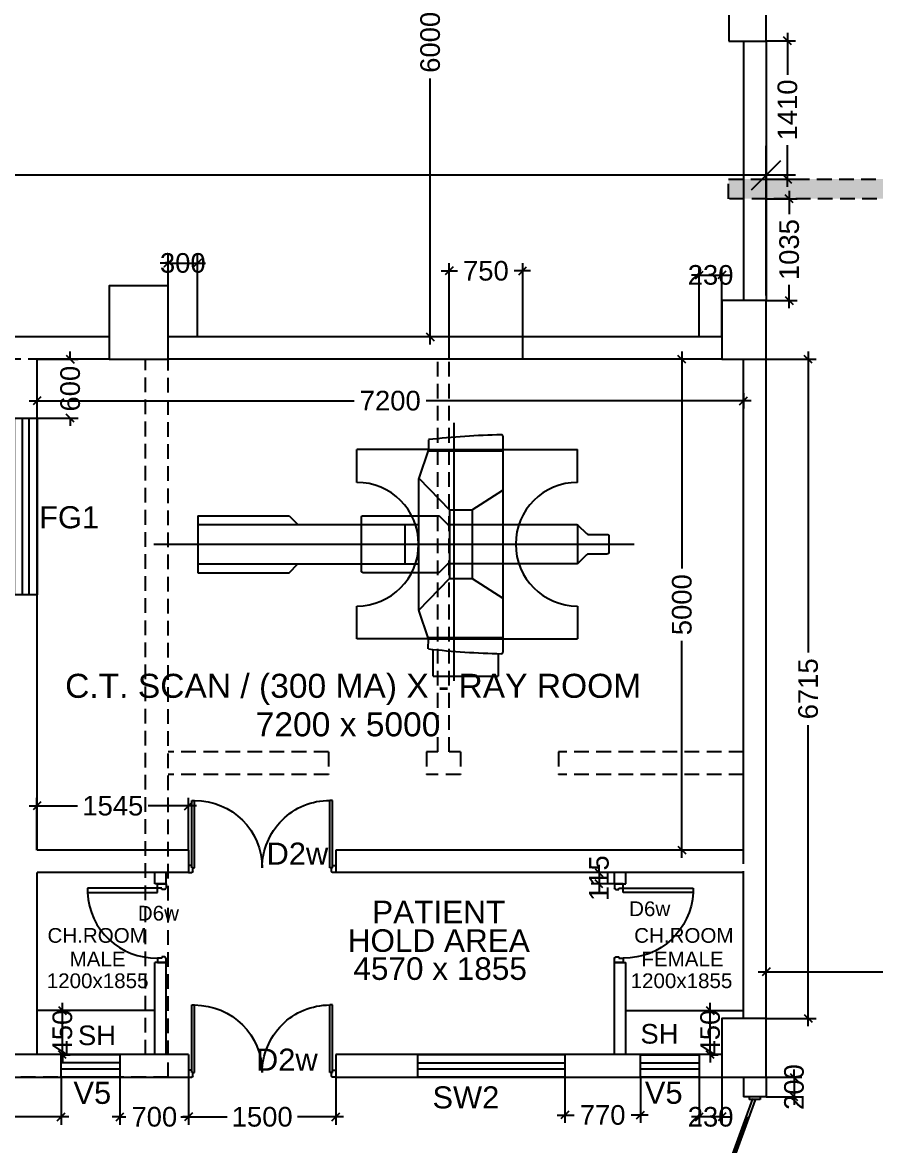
# Model space of a CAD drawing. Extents: x 6345096 to 6738923, y -6490958 to -6305885.
# Drawn here: x 6565381 to 6574075, y -6386716 to -6375273 of the extents above; entities that cross this region are included whole.
import ezdxf
from ezdxf.enums import TextEntityAlignment as Align

# ---------------------------------------------------------------- set-up
doc = ezdxf.new("R2010")
doc.units = 0
doc.header["$LTSCALE"] = 600
doc.header["$MEASUREMENT"] = 0
doc.header["$PDMODE"] = 35
doc.linetypes.add('HIDDEN', pattern=[0.375, 0.25, -0.125])
doc.layers.get('0').update_dxf_attribs({"linetype": 'CONTINUOUS'})
doc.layers.get('Defpoints').update_dxf_attribs({"linetype": 'CONTINUOUS'})
for name, color, linetype in [('DIM-TEXT', 8, 'CONTINUOUS'), ('DOOR', 32, 'CONTINUOUS'), ('Exp.Joint', 104, 'CONTINUOUS'), ('Fire Door', 10, 'CONTINUOUS'), ('furniture', 33, 'CONTINUOUS'), ('HS', 251, 'CONTINUOUS'), ('joinery', 7, 'CONTINUOUS'), ('LA-column', 3, 'CONTINUOUS'), ('REVISIONS', 6, 'CONTINUOUS'), ('Room Dim', 1, 'CONTINUOUS'), ('Shleves', 7, 'CONTINUOUS'), ('TEXT', 6, 'CONTINUOUS'), ('Walls', 7, 'CONTINUOUS'), ('WIN', 151, 'CONTINUOUS'), ('Working Dim', 5, 'CONTINUOUS')]:
    doc.layers.add(name, color=color, linetype=linetype)
doc.styles.add('ari', font='arial.ttf')
doc.styles.add('ARIAL', font='arial.ttf')
doc.styles.add('RT', font='romant.shx')
doc.dimstyles.new('int. dim', dxfattribs={"dimtxt": 200, "dimasz": 80, "dimexe": 80, "dimexo": 0, "dimgap": 70, "dimtad": 0, "dimdec": 0, "dimzin": 12, "dimdsep": 46, "dimtxsty": 'ari', "dimblk": 'OBLIQUE', "dimcen": 2, "dimdle": 80, "dimclrd": 256, "dimclre": 256, "dimclrt": 6, "dimadec": 0, "dimazin": 0, "dimtfac": 1, "dimtdec": 0, "dimtix": 1, "dimtmove": 2, "dimatfit": 3, "dimfxl": 1, "dimtolj": 1, "dimtzin": 0, "dimlwd": -1, "dimlwe": -1, "dimarcsym": 0})
doc.dimstyles.new('TEXT', dxfattribs={"dimscale": 0, "dimtxt": 600, "dimasz": 300, "dimexe": 300, "dimexo": 30, "dimgap": 50, "dimtad": 0, "dimdec": 0, "dimzin": 0, "dimdsep": 46, "dimtxsty": 'RT', "dimblk": 'OBLIQUE', "dimcen": 0.09, "dimdle": 300, "dimclrd": 256, "dimclre": 256, "dimclrt": 170, "dimadec": 0, "dimazin": 0, "dimtfac": 1, "dimtdec": 0, "dimtofl": 0, "dimtmove": 2, "dimatfit": 3, "dimfxl": 1, "dimfrac": 2, "dimtolj": 1, "dimtzin": 0, "dimlwd": -1, "dimlwe": -1, "dimarcsym": 0})

# ---------------------------------------------------------------- blocks, each defined once
blk = doc.blocks.new('_Oblique')
at = {"color": 0, "linetype": 'ByBlock', "lineweight": -2}
blk.add_line((-0.5, -0.5), (0.5, 0.5), dxfattribs=at)
blk = doc.blocks.new('*D257')
at = {"layer": 'Defpoints', "color": 0, "linetype": 'Continuous', "transparency": 16777216}
for p in [(6572959, -6372926, 1), (6531899, -6373456, 5), (6531899, -6374230)]:
    blk.add_point(p, dxfattribs=at)
at = {"layer": 'DIM-TEXT', "transparency": 16777216}
for p, q in [((6572959, -6372926), (6572959, -6374530)), ((6531899, -6373456), (6531899, -6374530)), ((6531599, -6374230), (6545946, -6374230)), ((6573259, -6374230), (6558913, -6374230))]:
    blk.add_line(p, q, dxfattribs=at)
at = {"layer": 'DIM-TEXT', "linetype": 'Continuous', "transparency": 16777216, "xscale": 300, "yscale": 300, "zscale": 300, "rotation": 180}
blk.add_blockref('_Oblique', (6531899, -6374230), dxfattribs=at)
at = {"layer": 'DIM-TEXT', "linetype": 'Continuous', "transparency": 16777216, "xscale": 300, "yscale": 300, "zscale": 300}
blk.add_blockref('_Oblique', (6572959, -6374230), dxfattribs=at)
at = {"layer": 'DIM-TEXT', "color": 170, "linetype": 'Continuous', "transparency": 16777216, "insert": (6552429, -6374230), "char_height": 750, "attachment_point": 5, "style": 'ari'}
blk.add_mtext('\\A1;{\\H1.067x;CENTRAL DRUG STORE}', dxfattribs=at)
blk = doc.blocks.new('*D260')
at = {"layer": 'Defpoints', "color": 0, "transparency": 16777216}
for p in [(6576560, -6384945), (6572960, -6385340, -3), (6576560, -6385340, -5)]:
    blk.add_point(p, dxfattribs=at)
at = {"layer": 'Working Dim', "transparency": 16777216}
for p, q in [((6572960, -6385340), (6572960, -6384865)), ((6576560, -6385340), (6576560, -6384865)), ((6572880, -6384945), (6574391, -6384945)), ((6576640, -6384945), (6575128, -6384945))]:
    blk.add_line(p, q, dxfattribs=at)
at = {"layer": 'Working Dim', "transparency": 16777216, "xscale": 80, "yscale": 80, "zscale": 80, "rotation": 180}
blk.add_blockref('_Oblique', (6572960, -6384945), dxfattribs=at)
at = {"layer": 'Working Dim', "transparency": 16777216, "xscale": 80, "yscale": 80, "zscale": 80}
blk.add_blockref('_Oblique', (6576560, -6384945), dxfattribs=at)
at = {"layer": 'Working Dim', "color": 6, "transparency": 16777216, "insert": (6574760, -6384945), "char_height": 200, "attachment_point": 5, "style": 'ari'}
blk.add_mtext('\\A1;3600', dxfattribs=at)
blk = doc.blocks.new('A$C15456D16')
at = {"layer": 'Fire Door'}
for p, q in [((979, 23), (65, 355)), ((979, 23), (65, 355)), ((979, 23), (65, 355)), ((969, -4), (56, 329)), ((969, -4), (56, 329)), ((969, -4), (56, 329)), ((248, 289), (238, 262)), ((248, 289), (238, 262)), ((248, 289), (238, 262)), ((791, 76), (243, 276)), ((791, 76), (243, 276)), ((791, 76), (243, 276)), ((-1000, 56), (-972, 56)), ((-1000, -56), (-1000, 56)), ((-1000, 56), (-972, 56)), ((-1000, -56), (-1000, 56)), ((-1000, 56), (-972, 56)), ((-1000, -56), (-1000, 56)), ((-979, -23), (-969, 4)), ((-979, -23), (-969, 4)), ((-979, -23), (-969, 4)), ((-972, -56), (-972, 56)), ((-972, -56), (-972, 56)), ((-972, -56), (-972, 56)), ((-969, 4), (-56, -329)), ((-969, 4), (-56, -329)), ((-969, 4), (-56, -329)), ((796, 89), (786, 63)), ((796, 89), (786, 63)), ((796, 89), (786, 63)), ((979, 23), (969, -4)), ((979, 23), (969, -4)), ((979, 23), (969, -4)), ((1000, 56), (972, 56)), ((972, -56), (972, 56)), ((1000, 56), (972, 56)), ((972, -56), (972, 56)), ((1000, 56), (972, 56)), ((972, -56), (972, 56)), ((1000, -56), (1000, 56)), ((1000, -56), (1000, 56)), ((1000, -56), (1000, 56)), ((-1000, -56), (-972, -56)), ((-1000, -56), (-972, -56)), ((-1000, -56), (-972, -56)), ((-979, -23), (-65, -355)), ((-979, -23), (-65, -355)), ((-979, -23), (-65, -355)), ((-796, -89), (-786, -63)), ((-796, -89), (-786, -63)), ((-796, -89), (-786, -63)), ((-791, -76), (-243, -276)), ((-791, -76), (-243, -276)), ((-791, -76), (-243, -276)), ((1000, -56), (972, -56)), ((1000, -56), (972, -56)), ((1000, -56), (972, -56)), ((-238, -262), (-248, -289)), ((-238, -262), (-248, -289)), ((-238, -262), (-248, -289))]:
    blk.add_line(p, q, dxfattribs=at)
at = {"layer": 'Fire Door', "extrusion": (0, 0, -1)}
for centre, major_axis, start_param, end_param in [((-1000, 0), (-1000, 0), 2.617886, 3.665084), ((-1000, 0), (-1000, 0), 2.617886, 3.665084), ((-1000, 0), (-1000, 0), 2.617886, 3.665084), ((1000, 0), (1000, 0), 2.618102, 3.665299), ((1000, 0), (1000, 0), 2.618102, 3.665299), ((1000, 0), (1000, 0), 2.618102, 3.665299)]:
    blk.add_ellipse(centre, major_axis=major_axis, ratio=1, start_param=start_param, end_param=end_param, dxfattribs=at)
blk = doc.blocks.new('A$C221C764C')
at = {"layer": 'furniture'}
for p, q in [((-97, 1445), (483, 1936)), ((700, 1680), (483, 1936)), ((-184, 1548), (1238, -131)), ((-677, 954), (-97, 1445)), ((-671, 939), (-87, 1433)), ((978, 1352), (1236, 1047)), ((-741, 1030), (-677, 954)), ((62, 773), (172, 1128)), ((-677, 954), (-1234, 482)), ((-677, 954), (-562, 668)), ((-114, 624), (62, 773)), ((62, 773), (514, 239)), ((1514, 719), (1731, 463)), ((-562, 668), (-114, 624)), ((-554, 654), (295, -349)), ((-114, 624), (338, 90)), ((-1017, 226), (-1234, 482)), ((1151, -28), (1731, 463)), ((-1976, -1149), (-258, 305)), ((338, 90), (514, 239)), ((514, 239), (882, 289)), ((-104, -88), (-362, 217)), ((-1717, -1454), (0, 0)), ((307, -359), (338, 90)), ((557, -511), (1141, -17)), ((571, -519), (1151, -28)), ((1209, -174), (1358, -350)), ((571, -519), (307, -359)), ((854, -777), (1358, -350)), ((-2034, -1080), (-1324, -479)), ((-1324, -479), (-1197, -490)), ((571, -519), (14, -991)), ((635, -596), (571, -519)), ((854, -777), (677, -567)), ((-949, -922), (-939, -795)), ((14, -991), (-203, -735)), ((-1659, -1523), (-949, -922)), ((-2034, -1080), (-1659, -1523))]:
    blk.add_line(p, q, dxfattribs=at)
at = {"layer": 'furniture', "color": 8}
for p, q in [((-2188, -1590), (1548, 1573)), ((-653, 1329), (1044, -676))]:
    blk.add_line(p, q, dxfattribs=at)
at = {"layer": 'furniture'}
blk.add_lwpolyline([(1247, 1175), (1237, 1053, -0.198912), (1232, 1043), (234, 198, 0.198912), (228, 188), (219, 73, -0.198912), (214, 63), (-375, -435, -0.414214), (-396, -433), (-751, -14, -0.414214), (-749, 8), (-161, 506, -0.198912), (-150, 509), (-36, 500, 0.198912), (-25, 503), (973, 1348, -0.198912), (984, 1352), (1106, 1341, 0.198912), (1128, 1348), (1275, 1473, -0.414214), (1296, 1471), (1406, 1341, -0.414214), (1404, 1320), (1257, 1196, 0.198912)], format="xyb", close=True, dxfattribs=at)
for centre, radius, start, end in [((1107, 1200), 630, 130.257, 310.257), ((5294, -4667), 8300, 131.497, 136.651), ((-195, 1538), 15, 40.257, 131.497), ((-516, 686), 50, 201.8221, 220.257), ((-610, -254), 630, 310.257, 130.257), ((-3989, 6296), 8300, 303.8631, 309.0171), ((1226, -141), 15, 309.0171, 40.257), ((333, -316), 50, 220.257, 238.692)]:
    blk.add_arc(centre, radius, start, end, dxfattribs=at)
blk = doc.blocks.new('*D261')
at = {"layer": 'Defpoints', "color": 0, "linetype": 'Continuous', "transparency": 16777216}
for p in [(6572960, -6376829), (6532049, -6377495, -1), (6572960, -6378056, 6)]:
    blk.add_point(p, dxfattribs=at)
at = {"layer": 'DIM-TEXT', "transparency": 16777216}
for p, q in [((6532049, -6377495), (6532049, -6376529)), ((6572960, -6378056), (6572960, -6376529)), ((6531749, -6376829), (6540284, -6376829)), ((6573260, -6376829), (6564725, -6376829))]:
    blk.add_line(p, q, dxfattribs=at)
at = {"layer": 'DIM-TEXT', "linetype": 'Continuous', "transparency": 16777216, "xscale": 300, "yscale": 300, "zscale": 300, "rotation": 180}
blk.add_blockref('_Oblique', (6532049, -6376829), dxfattribs=at)
at = {"layer": 'DIM-TEXT', "linetype": 'Continuous', "transparency": 16777216, "xscale": 300, "yscale": 300, "zscale": 300}
blk.add_blockref('_Oblique', (6572960, -6376829), dxfattribs=at)
at = {"layer": 'DIM-TEXT', "color": 170, "linetype": 'Continuous', "transparency": 16777216, "insert": (6552504, -6376829), "char_height": 750, "attachment_point": 5, "style": 'ari'}
blk.add_mtext('\\A1;{\\H1.067x;RADIOLOGY ( MRI, CT SCAN \\H1x;&\\H0.9997x; DEPT.ROOMS)}', dxfattribs=at)
blk = doc.blocks.new('*D552')
at = {"layer": 'Defpoints', "color": 0, "transparency": 16777216}
for p in [(6572959, -6377069, 2), (6573196, -6377069), (6572959, -6378105, 2)]:
    blk.add_point(p, dxfattribs=at)
at = {"layer": 'Working Dim', "transparency": 16777216}
for p, q in [((6573196, -6376989), (6573196, -6377227)), ((6572959, -6377069), (6573276, -6377069)), ((6573196, -6378185), (6573196, -6377947)), ((6572959, -6378105), (6573276, -6378105))]:
    blk.add_line(p, q, dxfattribs=at)
at = {"layer": 'Working Dim', "transparency": 16777216, "xscale": 80, "yscale": 80, "zscale": 80}
for p, rotation in [((6573196, -6377069), 90), ((6573196, -6378105), 270)]:
    blk.add_blockref('_Oblique', p, dxfattribs=dict(at, rotation=rotation))
at = {"layer": 'Working Dim', "color": 6, "transparency": 16777216, "insert": (6573196, -6377587), "char_height": 200, "attachment_point": 5, "rotation": 90, "style": 'ari'}
blk.add_mtext('\\A1;1035', dxfattribs=at)
blk = doc.blocks.new('*D623')
at = {"layer": 'Defpoints', "color": 0, "transparency": 16777216}
for p in [(6569537, -6372476), (6569537, -6372476), (6569687, -6378475, 5)]:
    blk.add_point(p, dxfattribs=at)
at = {"layer": 'Working Dim', "transparency": 16777216}
for p, q in [((6569537, -6372396), (6569537, -6375106)), ((6569537, -6372476), (6569457, -6372476)), ((6569537, -6378555), (6569537, -6375844)), ((6569687, -6378475), (6569457, -6378475))]:
    blk.add_line(p, q, dxfattribs=at)
at = {"layer": 'Working Dim', "transparency": 16777216, "xscale": 80, "yscale": 80, "zscale": 80}
for p, rotation in [((6569537, -6372476), 90), ((6569537, -6378475), 270)]:
    blk.add_blockref('_Oblique', p, dxfattribs=dict(at, rotation=rotation))
at = {"layer": 'Working Dim', "color": 6, "transparency": 16777216, "insert": (6569537, -6375475), "char_height": 200, "attachment_point": 5, "rotation": 90, "style": 'ari'}
blk.add_mtext('\\A1;6000', dxfattribs=at)
blk = doc.blocks.new('*D659')
at = {"layer": 'Defpoints', "color": 0, "transparency": 16777216}
for p in [(6567165, -6377724), (6566865, -6378475, 2), (6567165, -6378475, 2)]:
    blk.add_point(p, dxfattribs=at)
at = {"layer": 'Working Dim', "transparency": 16777216}
for p, q in [((6566865, -6377724), (6566785, -6377724)), ((6566865, -6378475), (6566865, -6377644)), ((6566865, -6377724), (6567165, -6377724)), ((6567165, -6378475), (6567165, -6377644)), ((6567165, -6377724), (6567245, -6377724))]:
    blk.add_line(p, q, dxfattribs=at)
at = {"layer": 'Working Dim', "transparency": 16777216, "xscale": 80, "yscale": 80, "zscale": 80}
blk.add_blockref('_Oblique', (6566865, -6377724), dxfattribs=at)
at = {"layer": 'Working Dim', "transparency": 16777216, "xscale": 80, "yscale": 80, "zscale": 80, "rotation": 180}
blk.add_blockref('_Oblique', (6567165, -6377724), dxfattribs=at)
at = {"layer": 'Working Dim', "color": 6, "transparency": 16777216, "insert": (6567015, -6377724), "char_height": 200, "attachment_point": 5, "style": 'ari'}
blk.add_mtext('\\A1;300', dxfattribs=at)
blk = doc.blocks.new('*D660')
at = {"layer": 'Defpoints', "color": 0, "transparency": 16777216}
for p in [(6570479, -6377804), (6569729, -6378704, 5), (6570479, -6378705, 2)]:
    blk.add_point(p, dxfattribs=at)
at = {"layer": 'Working Dim', "transparency": 16777216}
for p, q in [((6569729, -6378704), (6569729, -6377724)), ((6570479, -6378705), (6570479, -6377724)), ((6569649, -6377804), (6569815, -6377804)), ((6570559, -6377804), (6570394, -6377804))]:
    blk.add_line(p, q, dxfattribs=at)
at = {"layer": 'Working Dim', "transparency": 16777216, "xscale": 80, "yscale": 80, "zscale": 80, "rotation": 180}
blk.add_blockref('_Oblique', (6569729, -6377804), dxfattribs=at)
at = {"layer": 'Working Dim', "transparency": 16777216, "xscale": 80, "yscale": 80, "zscale": 80}
blk.add_blockref('_Oblique', (6570479, -6377804), dxfattribs=at)
at = {"layer": 'Working Dim', "color": 6, "transparency": 16777216, "insert": (6570104, -6377804), "char_height": 200, "attachment_point": 5, "style": 'ari'}
blk.add_mtext('\\A1;750', dxfattribs=at)
blk = doc.blocks.new('*D661')
at = {"layer": 'Defpoints', "color": 0, "transparency": 16777216}
for p in [(6572509, -6377846), (6572279, -6378475, 2), (6572509, -6378475, 2)]:
    blk.add_point(p, dxfattribs=at)
at = {"layer": 'Working Dim', "transparency": 16777216}
for p, q in [((6572279, -6377846), (6572199, -6377846)), ((6572279, -6378475), (6572279, -6377766)), ((6572279, -6377846), (6572509, -6377846)), ((6572509, -6378475), (6572509, -6377766)), ((6572509, -6377846), (6572589, -6377846))]:
    blk.add_line(p, q, dxfattribs=at)
at = {"layer": 'Working Dim', "transparency": 16777216, "xscale": 80, "yscale": 80, "zscale": 80}
blk.add_blockref('_Oblique', (6572279, -6377846), dxfattribs=at)
at = {"layer": 'Working Dim', "transparency": 16777216, "xscale": 80, "yscale": 80, "zscale": 80, "rotation": 180}
blk.add_blockref('_Oblique', (6572509, -6377846), dxfattribs=at)
at = {"layer": 'Working Dim', "color": 6, "transparency": 16777216, "insert": (6572394, -6377846), "char_height": 200, "attachment_point": 5, "style": 'ari'}
blk.add_mtext('\\A1;230', dxfattribs=at)
blk = doc.blocks.new('*D1239')
at = {"layer": 'Defpoints', "color": 0, "transparency": 16777216}
for p in [(6572960, -6375459, 5), (6573178, -6375459), (6572960, -6376869, 2)]:
    blk.add_point(p, dxfattribs=at)
at = {"layer": 'Working Dim', "transparency": 16777216}
for p, q in [((6573178, -6375379), (6573178, -6375806)), ((6572960, -6375459), (6573258, -6375459)), ((6573178, -6376949), (6573178, -6376523)), ((6572960, -6376869), (6573258, -6376869))]:
    blk.add_line(p, q, dxfattribs=at)
at = {"layer": 'Working Dim', "transparency": 16777216, "xscale": 80, "yscale": 80, "zscale": 80}
for p, rotation in [((6573178, -6375459), 90), ((6573178, -6376869), 270)]:
    blk.add_blockref('_Oblique', p, dxfattribs=dict(at, rotation=rotation))
at = {"layer": 'Working Dim', "color": 6, "transparency": 16777216, "insert": (6573178, -6376164), "char_height": 200, "attachment_point": 5, "rotation": 90, "style": 'ari'}
blk.add_mtext('\\A1;1410', dxfattribs=at)
blk = doc.blocks.new('*D1250')
at = {"layer": 'Defpoints', "color": 0, "transparency": 16777216}
for p in [(6572960, -6378705, 2), (6572960, -6385420, 2), (6573389, -6385420)]:
    blk.add_point(p, dxfattribs=at)
at = {"layer": 'Working Dim', "transparency": 16777216}
for p, q in [((6573389, -6378625), (6573389, -6381692)), ((6572960, -6378705), (6573469, -6378705)), ((6573389, -6385500), (6573389, -6382432)), ((6572960, -6385420), (6573469, -6385420))]:
    blk.add_line(p, q, dxfattribs=at)
at = {"layer": 'Working Dim', "transparency": 16777216, "xscale": 80, "yscale": 80, "zscale": 80}
for p, rotation in [((6573389, -6378705), 90), ((6573389, -6385420), 270)]:
    blk.add_blockref('_Oblique', p, dxfattribs=dict(at, rotation=rotation))
at = {"layer": 'Working Dim', "color": 6, "transparency": 16777216, "insert": (6573389, -6382062), "char_height": 200, "attachment_point": 5, "rotation": 90, "style": 'ari'}
blk.add_mtext('\\A1;6715', dxfattribs=at)
blk = doc.blocks.new('*D1414')
at = {"layer": 'Defpoints', "color": 0, "transparency": 16777216}
for p in [(6572960, -6386020, 2), (6572960, -6386220), (6573245, -6386220)]:
    blk.add_point(p, dxfattribs=at)
at = {"layer": 'Working Dim', "transparency": 16777216}
for p, q in [((6573245, -6386020), (6573245, -6385940)), ((6572960, -6386020), (6573325, -6386020)), ((6573245, -6386020), (6573245, -6386220)), ((6572960, -6386220), (6573325, -6386220)), ((6573245, -6386220), (6573245, -6386300))]:
    blk.add_line(p, q, dxfattribs=at)
at = {"layer": 'Working Dim', "transparency": 16777216, "xscale": 80, "yscale": 80, "zscale": 80}
for p, rotation in [((6573245, -6386020), 270), ((6573245, -6386220), 90)]:
    blk.add_blockref('_Oblique', p, dxfattribs=dict(at, rotation=rotation))
at = {"layer": 'Working Dim', "color": 6, "transparency": 16777216, "insert": (6573245, -6386120), "char_height": 200, "attachment_point": 5, "rotation": 90, "style": 'ari'}
blk.add_mtext('\\A1;200', dxfattribs=at)
blk = doc.blocks.new('*D1804')
at = {"layer": 'Defpoints', "color": 0, "transparency": 16777216}
for p in [(6565529, -6379050), (6572729, -6379050), (6572729, -6379127)]:
    blk.add_point(p, dxfattribs=at)
at = {"layer": 'REVISIONS', "color": 8, "transparency": 16777216}
for p, q in [((6565529, -6379050), (6565529, -6379207)), ((6572729, -6379050), (6572729, -6379207)), ((6565449, -6379127), (6568762, -6379127)), ((6572809, -6379127), (6569497, -6379127))]:
    blk.add_line(p, q, dxfattribs=at)
at = {"layer": 'REVISIONS', "color": 8, "transparency": 16777216, "xscale": 80, "yscale": 80, "zscale": 80, "rotation": 180}
blk.add_blockref('_Oblique', (6565529, -6379127), dxfattribs=at)
at = {"layer": 'REVISIONS', "color": 8, "transparency": 16777216, "xscale": 80, "yscale": 80, "zscale": 80}
blk.add_blockref('_Oblique', (6572729, -6379127), dxfattribs=at)
at = {"layer": 'REVISIONS', "color": 6, "transparency": 16777216, "insert": (6569129, -6379127), "char_height": 200, "attachment_point": 5, "style": 'ari'}
blk.add_mtext('\\A1;7200', dxfattribs=at)
blk = doc.blocks.new('*D1805')
at = {"layer": 'Defpoints', "color": 0, "transparency": 16777216}
for p in [(6572509, -6378705), (6572102, -6383705), (6572509, -6383705)]:
    blk.add_point(p, dxfattribs=at)
at = {"layer": 'REVISIONS', "color": 8, "transparency": 16777216}
for p, q in [((6572102, -6378625), (6572102, -6380836)), ((6572509, -6378705), (6572022, -6378705)), ((6572102, -6383785), (6572102, -6381573)), ((6572509, -6383705), (6572022, -6383705))]:
    blk.add_line(p, q, dxfattribs=at)
at = {"layer": 'REVISIONS', "color": 8, "transparency": 16777216, "xscale": 80, "yscale": 80, "zscale": 80}
for p, rotation in [((6572102, -6378705), 90), ((6572102, -6383705), 270)]:
    blk.add_blockref('_Oblique', p, dxfattribs=dict(at, rotation=rotation))
at = {"layer": 'REVISIONS', "color": 6, "transparency": 16777216, "insert": (6572102, -6381205), "char_height": 200, "attachment_point": 5, "rotation": 90, "style": 'ari'}
blk.add_mtext('\\A1;5000', dxfattribs=at)
blk = doc.blocks.new('1000')
at = {"layer": 'DOOR'}
for p, q in [((0, -100), (0, 0)), ((0, 0), (50, 0)), ((50, -100), (0, -100)), ((50, 0), (50, -2)), ((63, -49), (50, -49)), ((50, -49), (50, -100)), ((50, -100), (50, -901)), ((100, -100), (50, -100)), ((63, -13), (61, -13)), ((63, -13), (63, -49)), ((100, -901), (100, -100)), ((837, -13), (837, -49)), ((837, -13), (839, -13)), ((837, -49), (850, -49)), ((850, 0), (850, -2)), ((900, 0), (850, 0)), ((850, -49), (850, -100)), ((850, -100), (900, -100)), ((900, -100), (900, 0)), ((50, -901), (100, -901))]:
    blk.add_line(p, q, dxfattribs=at)
for centre, major_axis, start_param, end_param in [((50, -13), (-7.95, 7.95), 3.926991, 5.497787), ((850, -13), (7.95, 7.95), 0.785398, 2.356194)]:
    blk.add_ellipse(centre, major_axis=major_axis, ratio=1, start_param=start_param, end_param=end_param, dxfattribs=at)
at = {"layer": 'DOOR', "color": 145}
blk.add_ellipse((64, -115), major_axis=(-520, 590), ratio=1, start_param=2.464943, end_param=4.009476, dxfattribs=at)
blk = doc.blocks.new('Z$W@#1275')
at = {"layer": 'DOOR'}
for p, q in [((73, 1500), (0, 1500)), ((0, 1500), (0, 1467)), ((73, 1467), (73, 1500)), ((0, 1467), (2, 1467)), ((11, 1456), (11, 1458)), ((11, 1456), (47, 1456)), ((47, 1467), (736, 1467)), ((47, 1467), (47, 1439)), ((47, 1456), (47, 1467)), ((47, 1467), (73, 1467)), ((47, 1439), (736, 1439)), ((736, 1467), (736, 1439)), ((0, 33), (2, 33)), ((0, 0), (0, 33)), ((73, 0), (0, 0)), ((11, 44), (11, 42)), ((11, 44), (47, 44)), ((47, 61), (736, 61)), ((47, 33), (47, 61)), ((47, 44), (47, 33)), ((47, 33), (736, 33)), ((47, 33), (73, 33)), ((73, 33), (73, 0)), ((736, 33), (736, 61))]:
    blk.add_line(p, q, dxfattribs=at)
for centre, start, end in [((11, 1467), 180, 270), ((11, 33), 90, 180)]:
    blk.add_arc(centre, 9.13, start, end, dxfattribs=at)
at = {"layer": 'DOOR', "color": 145}
for centre, start, end in [((47, 1439), 270, 0), ((47, 61), 0, 90)]:
    blk.add_arc(centre, 689, start, end, dxfattribs=at)
blk = doc.blocks.new('*D1891')
at = {"layer": 'Defpoints', "color": 0, "transparency": 16777216}
for p in [(6572384, -6385340), (6572390, -6385340), (6572384, -6385790)]:
    blk.add_point(p, dxfattribs=at)
at = {"layer": 'Working Dim', "transparency": 16777216}
for p, q in [((6572390, -6385340), (6572390, -6385260)), ((6572384, -6385340), (6572470, -6385340)), ((6572390, -6385790), (6572390, -6385340)), ((6572384, -6385790), (6572470, -6385790)), ((6572390, -6385790), (6572390, -6385870))]:
    blk.add_line(p, q, dxfattribs=at)
at = {"layer": 'Working Dim', "transparency": 16777216, "xscale": 80, "yscale": 80, "zscale": 80}
for p, rotation in [((6572390, -6385340), 270), ((6572390, -6385790), 90)]:
    blk.add_blockref('_Oblique', p, dxfattribs=dict(at, rotation=rotation))
at = {"layer": 'Working Dim', "color": 6, "transparency": 16777216, "insert": (6572390, -6385565), "char_height": 200, "attachment_point": 5, "rotation": 90, "style": 'ari'}
blk.add_mtext('\\A1;450', dxfattribs=at)
blk = doc.blocks.new('*D1892')
at = {"layer": 'Defpoints', "color": 0, "transparency": 16777216}
for p in [(6572279, -6386020, -11188), (6572510, -6386020, 2), (6572279, -6386424)]:
    blk.add_point(p, dxfattribs=at)
at = {"layer": 'Working Dim', "transparency": 16777216}
for p, q in [((6572279, -6386020), (6572279, -6386504)), ((6572510, -6386020), (6572510, -6386504)), ((6572279, -6386424), (6572199, -6386424)), ((6572510, -6386424), (6572279, -6386424)), ((6572510, -6386424), (6572590, -6386424))]:
    blk.add_line(p, q, dxfattribs=at)
at = {"layer": 'Working Dim', "transparency": 16777216, "xscale": 80, "yscale": 80, "zscale": 80}
blk.add_blockref('_Oblique', (6572279, -6386424), dxfattribs=at)
at = {"layer": 'Working Dim', "transparency": 16777216, "xscale": 80, "yscale": 80, "zscale": 80, "rotation": 180}
blk.add_blockref('_Oblique', (6572510, -6386424), dxfattribs=at)
at = {"layer": 'Working Dim', "color": 6, "transparency": 16777216, "insert": (6572394, -6386424), "char_height": 200, "attachment_point": 5, "style": 'ari'}
blk.add_mtext('\\A1;230', dxfattribs=at)
blk = doc.blocks.new('*D1893')
at = {"layer": 'Defpoints', "color": 0, "transparency": 16777216}
for p in [(6567074, -6386020), (6568574, -6386020), (6567074, -6386424)]:
    blk.add_point(p, dxfattribs=at)
at = {"layer": 'Working Dim', "transparency": 16777216}
for p, q in [((6567074, -6386020), (6567074, -6386504)), ((6568574, -6386020), (6568574, -6386504)), ((6566994, -6386424), (6567466, -6386424)), ((6568654, -6386424), (6568183, -6386424))]:
    blk.add_line(p, q, dxfattribs=at)
at = {"layer": 'Working Dim', "transparency": 16777216, "xscale": 80, "yscale": 80, "zscale": 80, "rotation": 180}
blk.add_blockref('_Oblique', (6567074, -6386424), dxfattribs=at)
at = {"layer": 'Working Dim', "transparency": 16777216, "xscale": 80, "yscale": 80, "zscale": 80}
blk.add_blockref('_Oblique', (6568574, -6386424), dxfattribs=at)
at = {"layer": 'Working Dim', "color": 6, "transparency": 16777216, "insert": (6567824, -6386424), "char_height": 200, "attachment_point": 5, "style": 'ari'}
blk.add_mtext('\\A1;1500', dxfattribs=at)
blk = doc.blocks.new('*D1894')
at = {"layer": 'Defpoints', "color": 0, "transparency": 16777216}
for p in [(6563534, -6385990), (6565775, -6386020), (6563534, -6386424)]:
    blk.add_point(p, dxfattribs=at)
at = {"layer": 'Working Dim', "transparency": 16777216}
for p, q in [((6563534, -6385990), (6563534, -6386504)), ((6565775, -6386020), (6565775, -6386504)), ((6563454, -6386424), (6564285, -6386424)), ((6565855, -6386424), (6565025, -6386424))]:
    blk.add_line(p, q, dxfattribs=at)
at = {"layer": 'Working Dim', "transparency": 16777216, "xscale": 80, "yscale": 80, "zscale": 80, "rotation": 180}
blk.add_blockref('_Oblique', (6563534, -6386424), dxfattribs=at)
at = {"layer": 'Working Dim', "transparency": 16777216, "xscale": 80, "yscale": 80, "zscale": 80}
blk.add_blockref('_Oblique', (6565775, -6386424), dxfattribs=at)
at = {"layer": 'Working Dim', "color": 6, "transparency": 16777216, "insert": (6564655, -6386424), "char_height": 200, "attachment_point": 5, "style": 'ari'}
blk.add_mtext('\\A1;2240', dxfattribs=at)
blk = doc.blocks.new('*D1901')
at = {"layer": 'Defpoints', "color": 0, "transparency": 16777216}
for p in [(6571414, -6383935), (6571257, -6384050), (6571414, -6384050, 2)]:
    blk.add_point(p, dxfattribs=at)
at = {"layer": 'Working Dim', "transparency": 16777216}
for p, q in [((6571257, -6383935), (6571257, -6383855)), ((6571414, -6383935), (6571177, -6383935)), ((6571257, -6383935), (6571257, -6384050)), ((6571414, -6384050), (6571177, -6384050)), ((6571257, -6384050), (6571257, -6384130))]:
    blk.add_line(p, q, dxfattribs=at)
at = {"layer": 'Working Dim', "transparency": 16777216, "xscale": 80, "yscale": 80, "zscale": 80}
for p, rotation in [((6571257, -6383935), 270), ((6571257, -6384050), 90)]:
    blk.add_blockref('_Oblique', p, dxfattribs=dict(at, rotation=rotation))
at = {"layer": 'Working Dim', "color": 6, "transparency": 16777216, "insert": (6571257, -6383992), "char_height": 200, "attachment_point": 5, "rotation": 90, "style": 'ari'}
blk.add_mtext('\\A1;115', dxfattribs=at)
blk = doc.blocks.new('*D1902')
at = {"layer": 'Defpoints', "color": 0, "transparency": 16777216}
for p in [(6565780, -6385340), (6565788, -6385340), (6565781, -6385790)]:
    blk.add_point(p, dxfattribs=at)
at = {"layer": 'Working Dim', "transparency": 16777216}
for p, q in [((6565788, -6385340), (6565788, -6385260)), ((6565780, -6385340), (6565868, -6385340)), ((6565788, -6385790), (6565788, -6385340)), ((6565781, -6385790), (6565868, -6385790)), ((6565788, -6385790), (6565788, -6385870))]:
    blk.add_line(p, q, dxfattribs=at)
at = {"layer": 'Working Dim', "transparency": 16777216, "xscale": 80, "yscale": 80, "zscale": 80}
for p, rotation in [((6565788, -6385340), 270), ((6565788, -6385790), 90)]:
    blk.add_blockref('_Oblique', p, dxfattribs=dict(at, rotation=rotation))
at = {"layer": 'Working Dim', "color": 6, "transparency": 16777216, "insert": (6565788, -6385565), "char_height": 200, "attachment_point": 5, "rotation": 90, "style": 'ari'}
blk.add_mtext('\\A1;450', dxfattribs=at)
blk = doc.blocks.new('*D1903')
at = {"layer": 'Defpoints', "color": 0, "transparency": 16777216}
for p in [(6565529, -6383254), (6565529, -6383705), (6567074, -6383705)]:
    blk.add_point(p, dxfattribs=at)
at = {"layer": 'Working Dim', "transparency": 16777216}
for p, q in [((6565529, -6383705), (6565529, -6383174)), ((6567074, -6383705), (6567074, -6383174)), ((6565449, -6383254), (6565942, -6383254)), ((6567154, -6383254), (6566662, -6383254))]:
    blk.add_line(p, q, dxfattribs=at)
at = {"layer": 'Working Dim', "transparency": 16777216, "xscale": 80, "yscale": 80, "zscale": 80, "rotation": 180}
blk.add_blockref('_Oblique', (6565529, -6383254), dxfattribs=at)
at = {"layer": 'Working Dim', "transparency": 16777216, "xscale": 80, "yscale": 80, "zscale": 80}
blk.add_blockref('_Oblique', (6567074, -6383254), dxfattribs=at)
at = {"layer": 'Working Dim', "color": 6, "transparency": 16777216, "insert": (6566302, -6383254), "char_height": 200, "attachment_point": 5, "style": 'ari'}
blk.add_mtext('\\A1;1545', dxfattribs=at)
blk = doc.blocks.new('*D1909')
at = {"layer": 'Defpoints', "color": 0, "transparency": 16777216}
for p in [(6570909, -6386020), (6571679, -6386020, -11188), (6570909, -6386405)]:
    blk.add_point(p, dxfattribs=at)
at = {"layer": 'Working Dim', "transparency": 16777216}
for p, q in [((6570909, -6386020), (6570909, -6386485)), ((6571679, -6386020), (6571679, -6386485)), ((6570829, -6386405), (6571005, -6386405)), ((6571759, -6386405), (6571584, -6386405))]:
    blk.add_line(p, q, dxfattribs=at)
at = {"layer": 'Working Dim', "transparency": 16777216, "xscale": 80, "yscale": 80, "zscale": 80, "rotation": 180}
blk.add_blockref('_Oblique', (6570909, -6386405), dxfattribs=at)
at = {"layer": 'Working Dim', "transparency": 16777216, "xscale": 80, "yscale": 80, "zscale": 80}
blk.add_blockref('_Oblique', (6571679, -6386405), dxfattribs=at)
at = {"layer": 'Working Dim', "color": 6, "transparency": 16777216, "insert": (6571294, -6386405), "char_height": 200, "attachment_point": 5, "style": 'ari'}
blk.add_mtext('\\A1;770', dxfattribs=at)
blk = doc.blocks.new('*D1910')
at = {"layer": 'Defpoints', "color": 0, "transparency": 16777216}
for p in [(6566375, -6386020), (6567074, -6386020), (6566375, -6386424)]:
    blk.add_point(p, dxfattribs=at)
at = {"layer": 'Working Dim', "transparency": 16777216}
for p, q in [((6566375, -6386020), (6566375, -6386504)), ((6567074, -6386020), (6567074, -6386504)), ((6566375, -6386424), (6566295, -6386424)), ((6566375, -6386424), (6566435, -6386424)), ((6567074, -6386424), (6567014, -6386424)), ((6567074, -6386424), (6567154, -6386424))]:
    blk.add_line(p, q, dxfattribs=at)
at = {"layer": 'Working Dim', "transparency": 16777216, "xscale": 80, "yscale": 80, "zscale": 80}
blk.add_blockref('_Oblique', (6566375, -6386424), dxfattribs=at)
at = {"layer": 'Working Dim', "transparency": 16777216, "xscale": 80, "yscale": 80, "zscale": 80, "rotation": 180}
blk.add_blockref('_Oblique', (6567074, -6386424), dxfattribs=at)
at = {"layer": 'Working Dim', "color": 6, "transparency": 16777216, "insert": (6566725, -6386424), "char_height": 200, "attachment_point": 5, "style": 'ari'}
blk.add_mtext('\\A1;700', dxfattribs=at)
blk = doc.blocks.new('*D1911')
at = {"layer": 'Defpoints', "color": 0, "transparency": 16777216}
for p in [(6565529, -6378704), (6565529, -6379304), (6565868, -6379304)]:
    blk.add_point(p, dxfattribs=at)
at = {"layer": 'Working Dim', "transparency": 16777216}
for p, q in [((6565868, -6378704), (6565868, -6378624)), ((6565529, -6378704), (6565948, -6378704)), ((6565868, -6378704), (6565868, -6378713)), ((6565529, -6379304), (6565948, -6379304)), ((6565868, -6379304), (6565868, -6379296)), ((6565868, -6379304), (6565868, -6379384))]:
    blk.add_line(p, q, dxfattribs=at)
at = {"layer": 'Working Dim', "transparency": 16777216, "xscale": 80, "yscale": 80, "zscale": 80}
for p, rotation in [((6565868, -6378704), 270), ((6565868, -6379304), 90)]:
    blk.add_blockref('_Oblique', p, dxfattribs=dict(at, rotation=rotation))
at = {"layer": 'Working Dim', "color": 6, "transparency": 16777216, "insert": (6565868, -6379004), "char_height": 200, "attachment_point": 5, "rotation": 90, "style": 'ari'}
blk.add_mtext('\\A1;600', dxfattribs=at)
blk = doc.blocks.new('A$C2CD672AE')
at = {"layer": 'Walls', "color": 8, "linetype": 'HIDDEN'}
for p, q in [((42410.1, 80961.5), (42410.1, 78319.4)), ((42640.1, 80961.5), (42640.1, 78319.4)), ((35946.1, 77949.4), (30452.1, 77949.4)), ((42190.1, 77949.4), (36546.1, 77949.4)), ((35946.1, 77719.4), (30452.1, 77719.4)), ((39295.1, 77719.4), (36546.1, 77719.4)), ((42190.1, 77719.4), (39410.1, 77719.4)), ((38180.1, 73719.4), (36546.1, 73719.4)), ((38180.1, 73719.4), (38180.1, 73489.4)), ((39295.1, 73719.4), (39180.1, 73719.4)), ((39180.1, 73719.4), (39180.1, 73489.4)), ((39525.1, 73719.4), (39410.1, 73719.4)), ((39525.1, 73719.4), (39525.1, 73489.4)), ((42410.1, 73719.4), (40525.1, 73719.4)), ((40525.1, 73719.4), (40525.1, 73489.4)), ((38180.1, 73489.4), (36546.1, 73489.4)), ((39525.1, 73489.4), (39180.1, 73489.4)), ((42410.1, 73489.4), (40525.1, 73489.4)), ((36316.1, 70634.3), (28636.1, 70634.3)), ((36546.1, 70404.3), (28291.1, 70404.3)), ((42410.1, 70404.4), (42410.1, 70204.3)), ((42640.1, 70404.4), (42640.1, 70204.3)), ((42640.1, 70204.3), (42410.1, 70204.3))]:
    blk.add_line(p, q, dxfattribs=at)
at = {"layer": 'Walls', "color": 8, "linetype": 'HIDDEN', "extrusion": (0.000145144, -2.25336e-17, 1)}
for p, q in [((36316.1, 70634.3), (36316.1, 77719.4)), ((36546.1, 70404.3), (36546.1, 77719.4)), ((39295.1, 73719.4), (39295.1, 77719.4)), ((39410.1, 73719.4), (39410.1, 77719.4)), ((42410.1, 71004.3), (42410.1, 77719.4)), ((42640.1, 71004.3), (42640.1, 77719.4))]:
    blk.add_line(p, q, dxfattribs=at)
at = {"layer": 'Walls', "color": 8, "linetype": 'HIDDEN', "flags": 128}
for points in [[(42410.1, 70404.4), (42410.1, 70204.3)], [(42640.1, 70404.4), (42640.1, 70204.3)]]:
    blk.add_lwpolyline(points, dxfattribs=at)

msp = doc.modelspace()

# ---------------------------------------------------------------- hatches: boundary and pattern name
at = {"layer": 'Exp.Joint', "linetype": 'HIDDEN'}
for points in [[(6572578.388, -6376868.474), (6576788.388, -6376868.474), (6576788.388, -6377068.474), (6572578.388, -6377068.474)], [(6572659.528, -6376868.474), (6576789.529, -6376868.474), (6576789.529, -6377068.474), (6572659.528, -6377068.474)]]:
    msp.add_hatch(color=256, dxfattribs=at).paths.add_polyline_path(points)

# ---------------------------------------------------------------- linework, layer by layer
at = {"layer": 'Exp.Joint', "linetype": 'HIDDEN', "elevation": 1.817}
msp.add_lwpolyline([(6572578.388, -6376868.474), (6576788.388, -6376868.474), (6576788.388, -6377068.474), (6572578.388, -6377068.474)], close=True, dxfattribs=at)
at = {"layer": 'LA-column', "color": 2}
for points, elevation in [([(6572579.528, -6375462.438), (6572959.528, -6375462.438), (6572959.528, -6375082.438), (6572579.528, -6375082.438)], 5.131), ([(6566865.528, -6378704.497), (6566865.528, -6377954.497), (6566265.528, -6377954.497), (6566265.528, -6378704.497)], 2.39), ([(6572959.528, -6378704.51), (6572959.528, -6378104.51), (6572509.528, -6378104.51), (6572509.528, -6378704.51)], 2.39), ([(6572959.528, -6386019.552), (6572959.528, -6385419.552), (6572509.528, -6385419.552), (6572509.528, -6386019.552)], 2.39)]:
    msp.add_lwpolyline(points, close=True, dxfattribs=dict(at, elevation=elevation))
at = {"layer": 'REVISIONS', "extrusion": (0.000145144, -2.25336e-17, 1)}
for p, q in [((6565529.438, -6383704.556), (6565529.438, -6378704.49)), ((6565529.438, -6385789.556), (6565529.438, -6383934.556))]:
    msp.add_line(p, q, dxfattribs=at)
at = {"layer": 'REVISIONS'}
for p, q in [((6567074.438, -6383704.556), (6565529.438, -6383704.556)), ((6567074.438, -6383704.556), (6567074.438, -6383934.556)), ((6572729.438, -6383704.556), (6568574.438, -6383704.556)), ((6568574.438, -6383704.556), (6568574.438, -6383934.556)), ((6567074.438, -6383934.556), (6565529.438, -6383934.556)), ((6572729.438, -6383934.556), (6568574.438, -6383934.556)), ((6571414.437, -6384049.561), (6571414.437, -6383934.556)), ((6571529.437, -6384049.561), (6571529.437, -6383934.556)), ((6571414.437, -6384049.561), (6571529.437, -6384049.561)), ((6566729.438, -6385789.556), (6566729.438, -6384849.561)), ((6566844.438, -6385789.556), (6566844.438, -6384849.561)), ((6571414.437, -6385789.556), (6571414.437, -6384849.561)), ((6571414.437, -6384849.561), (6571529.437, -6384849.561)), ((6571529.437, -6385789.556), (6571529.437, -6384849.561)), ((6565529.438, -6385789.556), (6563534.437, -6385789.556)), ((6567074.438, -6385789.556), (6565529.438, -6385789.556)), ((6567074.438, -6385789.556), (6567074.438, -6386019.556)), ((6572509.528, -6385789.556), (6568574.438, -6385789.556)), ((6568574.438, -6385789.556), (6568574.438, -6386019.556)), ((6563534.437, -6386019.556), (6567074.438, -6386019.556)), ((6568574.438, -6386019.556), (6572509.528, -6386019.556))]:
    msp.add_line(p, q, dxfattribs=at)
at = {"layer": 'Walls', "linetype": 'Continuous'}
for p, q in [((6572729.438, -6375462.438), (6572729.438, -6378104.514)), ((6572959.438, -6375462.438), (6572959.438, -6378104.514)), ((6566265.438, -6378474.491), (6560771.437, -6378474.491)), ((6572509.438, -6378474.509), (6566865.438, -6378474.509)), ((6566265.438, -6378704.491), (6565529.438, -6378704.491)), ((6572509.438, -6378704.509), (6566865.528, -6378704.509)), ((6566729.438, -6384049.561), (6566729.438, -6383934.556)), ((6566844.438, -6384049.561), (6566844.438, -6383934.556)), ((6566844.438, -6384049.561), (6566729.438, -6384049.561)), ((6566844.438, -6384849.561), (6566729.438, -6384849.561)), ((6566729.438, -6385339.556), (6565529.438, -6385339.556)), ((6571529.437, -6385339.556), (6572729.437, -6385339.556)), ((6572729.437, -6386019.537), (6572729.437, -6386219.569)), ((6572959.437, -6386019.537), (6572959.437, -6386219.569)), ((6572959.437, -6386219.569), (6572729.437, -6386219.569))]:
    msp.add_line(p, q, dxfattribs=at)
at = {"layer": 'Walls', "linetype": 'Continuous', "extrusion": (0.000145144, -2.25336e-17, 1)}
for p, q in [((6572729.438, -6383704.556), (6572729.438, -6378704.491)), ((6572959.438, -6385419.556), (6572959.438, -6378704.491)), ((6572729.438, -6385419.556), (6572729.438, -6383934.556))]:
    msp.add_line(p, q, dxfattribs=at)
at = {"layer": 'Walls', "linetype": 'Continuous', "flags": 128}
for points in [[(6572729.437, -6386019.537), (6572729.437, -6386219.569)], [(6572959.437, -6386019.537), (6572959.437, -6386219.569)]]:
    msp.add_lwpolyline(points, dxfattribs=at)
at = {"layer": 'WIN', "linetype": 'Continuous'}
for points in [[(6565299.438, -6381104.491), (6565299.438, -6379304.491), (6565529.438, -6379304.491), (6565529.438, -6381104.491)], [(6565382.221, -6381104.491), (6565382.221, -6379304.491), (6565446.655, -6379304.491), (6565446.655, -6381104.491)], [(6566374.68, -6386019.556), (6565774.68, -6386019.556), (6565774.68, -6385789.556), (6566374.68, -6385789.556)], [(6570909.438, -6386019.556), (6569409.438, -6386019.556), (6569409.438, -6385789.556), (6570909.438, -6385789.556)], [(6566374.68, -6385938.215), (6565774.68, -6385938.215), (6565774.68, -6385870.897), (6566374.68, -6385870.897)], [(6570909.438, -6385936.773), (6569409.438, -6385936.773), (6569409.438, -6385872.339), (6570909.438, -6385872.339)]]:
    msp.add_lwpolyline(points, close=True, dxfattribs=at)
at = {"layer": 'WIN', "linetype": 'Continuous', "elevation": -11188.162}
for points in [[(6572279.19, -6386020.035), (6571679.19, -6386020.035), (6571679.19, -6385790.035), (6572279.19, -6385790.035)], [(6572279.19, -6385938.694), (6571679.19, -6385938.694), (6571679.19, -6385871.376), (6572279.19, -6385871.376)]]:
    msp.add_lwpolyline(points, close=True, dxfattribs=at)

# ---------------------------------------------------------------- block references
at = {"layer": 'DOOR', "xscale": -1.000014692544937, "yscale": 1.000014692544937, "zscale": 1.000014692544937, "rotation": 270}
for p in [(6567074.438, -6383934.556), (6567074.438, -6386019.556)]:
    msp.add_blockref('Z$W@#1275', p, dxfattribs=at)
at = {"layer": 'DOOR', "linetype": 'Continuous'}
for p, xscale, yscale, zscale, rotation in [((6566844.397, -6384049.561, 2.39), 0.8888888880610685, 0.8888888880610685, 0.8888888880610685, 270.0000127265634), ((6571414.478, -6384049.561, 2.39), -0.8888888880610685, 0.8888888880610466, 0.8888888880610687, 89.9999872734366)]:
    msp.add_blockref('1000', p, dxfattribs=dict(at, xscale=xscale, yscale=yscale, zscale=zscale, rotation=rotation))
at = {"layer": 'Fire Door', "color": 3, "lineweight": 0, "rotation": 90}
msp.add_blockref('A$C15456D16', (6572844.438, -6387219.602, 3.231), dxfattribs=at)
at = {"layer": 'furniture', "rotation": 319.7429640596537}
msp.add_blockref('A$C221C764C', (6569417.888, -6380789.048), dxfattribs=at)
at = {"layer": 'HS'}
msp.add_blockref('A$C2CD672AE', (6530319.294, -6456423.902, 8.17), dxfattribs=at)

# ---------------------------------------------------------------- texts
at = {"layer": 'joinery', "style": 'ari'}
for s, height, p in [('FG1', 225, (6565856.045, -6380426.626)), ('D6w', 150, (6571773.679, -6384378.001)), ('D6w', 150, (6566766.596, -6384423.166, 27.662)), ('V5', 225, (6566092.967, -6386291.173, 11185.932)), ('V5', 225, (6571916.663, -6386290.303, -2.23)), ('SW2', 225, (6569900.087, -6386337.388, 2.39))]:
    msp.add_text(s, height=height, dxfattribs=at).set_placement(p, align=Align.CENTER)
for p in [(6567868.7, -6383854.065, 2.726), (6567761.239, -6385953.373, 2.726)]:
    msp.add_text('D2w', height=225, dxfattribs=at).set_placement(p)
at = {"layer": 'REVISIONS', "style": 'ari'}
msp.add_text('C.T. SCAN / (300 MA) X - RAY ROOM', height=244.8, rotation=0.001068, dxfattribs=at).set_placement((6568751.503, -6382153.931, 3.421), align=Align.CENTER)
at = {"layer": 'Room Dim', "linetype": 'Continuous', "style": 'ari'}
for s, height, rotation, p in [('7200 x 5000', 244.8, 0.001068, (6568699.52, -6382546.206, 3.421)), ('4570 x 1855', 230, 359.998932, (6569637.846, -6385027.784))]:
    msp.add_text(s, height=height, rotation=rotation, dxfattribs=at).set_placement(p, align=Align.CENTER)
at = {"layer": 'Room Dim', "style": 'ARIAL'}
for p in [(6566146.924, -6385111.644, -0.302), (6572097.525, -6385111.644, -0.302)]:
    msp.add_text('1200x1855', height=150, dxfattribs=at).set_placement(p, align=Align.CENTER)
at = {"layer": 'Shleves', "color": 10, "style": 'ARIAL'}
for p in [(6565946.387, -6385692.694), (6571679.378, -6385677.12)]:
    msp.add_text('SH', height=200, dxfattribs=at).set_placement(p)
at = {"layer": 'TEXT', "color": 7, "linetype": 'Continuous', "style": 'ari'}
for s, p in [('PATIENT', (6569623.262, -6384450.668)), ('HOLD AREA', (6569623.737, -6384742.131))]:
    msp.add_text(s, height=230, rotation=359.998932, dxfattribs=at).set_placement(p, align=Align.CENTER)
at = {"layer": 'TEXT', "color": 7, "style": 'ARIAL'}
for s, p in [('CH.ROOM', (6566142.296, -6384649.733, -0.302)), ('CH.ROOM', (6572122.002, -6384649.733, -0.302)), ('MALE', (6566146.553, -6384889.956, -0.302)), ('FEMALE', (6572108.025, -6384889.956, -0.302))]:
    msp.add_text(s, height=150, dxfattribs=at).set_placement(p, align=Align.CENTER)

# ---------------------------------------------------------------- dimensions: what is measured, and where the dimension line sits
at = {"layer": 'DIM-TEXT', "linetype": 'Continuous'}
dim = msp.add_linear_dim(base=(6531899.389, -6374229.96, -5.131), p1=(6572959.437, -6372925.567, -4.1), p2=(6531899.389, -6373455.581), text='{\\H1.067x;CENTRAL DRUG STORE}', dimstyle='TEXT', override={"dimscale": 1, "dimtxt": 750, "dimexo": 0, "dimtxsty": 'ari'}, dxfattribs=at)
dim.commit()
dim.dimension.update_dxf_attribs({"geometry": '*D257', "text_midpoint": (6552429.413, -6374229.96, -5.131)})
dim = msp.add_linear_dim(base=(6572959.527, -6376829.319, 1.031), p1=(6532049.389, -6377494.514), p2=(6572959.527, -6378055.516, 6.851), angle=180, text='{\\H1.067x;RADIOLOGY ( MRI, CT SCAN \\H1x;&\\H0.9997x; DEPT.ROOMS)}', dimstyle='TEXT', override={"dimscale": 1, "dimtxt": 750, "dimexo": 0, "dimtxsty": 'ari'}, dxfattribs=at)
dim.commit()
dim.dimension.update_dxf_attribs({"geometry": '*D261', "text_midpoint": (6552504.458, -6376829.319, 1.031)})
at = {"layer": 'REVISIONS', "color": 8}
dim = msp.add_linear_dim(base=(6572102.404, -6383704.556), p1=(6572509.438, -6378704.509), p2=(6572509.438, -6383704.556), angle=90, dimstyle='int. dim', override={"dimtxt": 200, "dimclrd": 8, "dimclre": 8, "dimarcsym": 1}, dxfattribs=at)
dim.commit()
dim.dimension.update_dxf_attribs({"geometry": '*D1805', "text_midpoint": (6572102.404, -6381204.532)})
dim = msp.add_linear_dim(base=(6572729.438, -6379127.264), p1=(6565529.438, -6379049.736), p2=(6572729.438, -6379049.737), dimstyle='int. dim', override={"dimtxt": 200, "dimclrd": 8, "dimclre": 8, "dimarcsym": 1}, dxfattribs=at)
dim.commit()
dim.dimension.update_dxf_attribs({"geometry": '*D1804', "text_midpoint": (6569129.438, -6379127.264)})
at = {"layer": 'Working Dim', "color": 6}
dim = msp.add_linear_dim(base=(6569537.438, -6372475.556), p1=(6569687.438, -6378474.509, 5.131), p2=(6569537.438, -6372475.556), angle=90, text='6000', dimstyle='int. dim', override={"dimtxt": 200, "dimarcsym": 1}, dxfattribs=at)
dim.commit()
dim.dimension.update_dxf_attribs({"geometry": '*D623', "text_midpoint": (6569537.438, -6375475.032)})
for base, p1, p2, picture, middle in [((6573177.98, -6375459.438), (6572959.527, -6376869.474, 1.817), (6572959.528, -6375459.438, 5.131), '*D1239', (6573177.98, -6376164.456)), ((6573196.301, -6377069.474), (6572959.438, -6378104.514, 2.39), (6572959.438, -6377069.474, 1.817), '*D552', (6573196.301, -6377586.994)), ((6565867.88, -6379304.491), (6565529.438, -6378704.491), (6565529.438, -6379304.491), '*D1911', (6565867.88, -6379004.491)), ((6573389.41, -6385419.552), (6572959.528, -6378704.51, 2.39), (6572959.528, -6385419.552, 2.39), '*D1250', (6573389.41, -6382062.031)), ((6571256.594, -6384049.561), (6571414.437, -6383934.556), (6571414.437, -6384049.561, 2.39), '*D1901', (6571256.594, -6383992.058)), ((6565787.678, -6385339.556), (6565781.248, -6385789.556), (6565780.248, -6385339.556), '*D1902', (6565787.678, -6385564.556)), ((6572389.606, -6385339.556), (6572383.916, -6385789.556), (6572383.916, -6385339.556), '*D1891', (6572389.606, -6385564.556)), ((6573245.36, -6386219.569), (6572959.528, -6386019.552, 2.39), (6572959.528, -6386219.569), '*D1414', (6573245.36, -6386119.56))]:
    dim = msp.add_linear_dim(base=base, p1=p1, p2=p2, angle=90, dimstyle='int. dim', override={"dimtxt": 200, "dimarcsym": 1}, dxfattribs=at)
    dim.commit()
    dim.dimension.update_dxf_attribs({"geometry": picture, "text_midpoint": middle})
for base, p1, p2, picture, middle in [((6567165.438, -6377723.572), (6566865.438, -6378474.509, 2.39), (6567165.438, -6378474.513, 2.39), '*D659', (6567015.438, -6377723.572)), ((6570479.438, -6377804.269), (6569729.438, -6378704.491, 5.131), (6570479.438, -6378704.514, 2.39), '*D660', (6570104.438, -6377804.269)), ((6572509.438, -6377845.513), (6572279.438, -6378474.509, 2.39), (6572509.438, -6378474.509, 2.39), '*D661', (6572394.438, -6377845.513)), ((6565529.438, -6383254.269), (6567074.438, -6383704.556), (6565529.438, -6383704.556), '*D1903', (6566301.938, -6383254.269)), ((6576559.529, -6384944.919, 2.44), (6572959.528, -6385339.573, -0.302), (6576559.529, -6385339.543, -2.315), '*D260', (6574759.529, -6384944.919, 2.44)), ((6563534.437, -6386424.327), (6565774.68, -6386019.556), (6563534.437, -6385990.328), '*D1894', (6564654.558, -6386424.327)), ((6566374.68, -6386424.327), (6567074.438, -6386019.556), (6566374.68, -6386019.556), '*D1910', (6566724.559, -6386424.327)), ((6567074.438, -6386424.327), (6568574.438, -6386019.556), (6567074.438, -6386019.556), '*D1893', (6567824.438, -6386424.327)), ((6570909.438, -6386404.783), (6571679.19, -6386020.035, -11188.162), (6570909.438, -6386019.556), '*D1909', (6571294.314, -6386404.783)), ((6572279.19, -6386424.327), (6572509.528, -6386019.552, 2.39), (6572279.19, -6386019.556, -11188.162), '*D1892', (6572394.359, -6386424.327))]:
    dim = msp.add_linear_dim(base=base, p1=p1, p2=p2, dimstyle='int. dim', override={"dimtxt": 200, "dimarcsym": 1}, dxfattribs=at)
    dim.commit()
    dim.dimension.update_dxf_attribs({"geometry": picture, "text_midpoint": middle})

doc.saveas('drawing.dxf')
